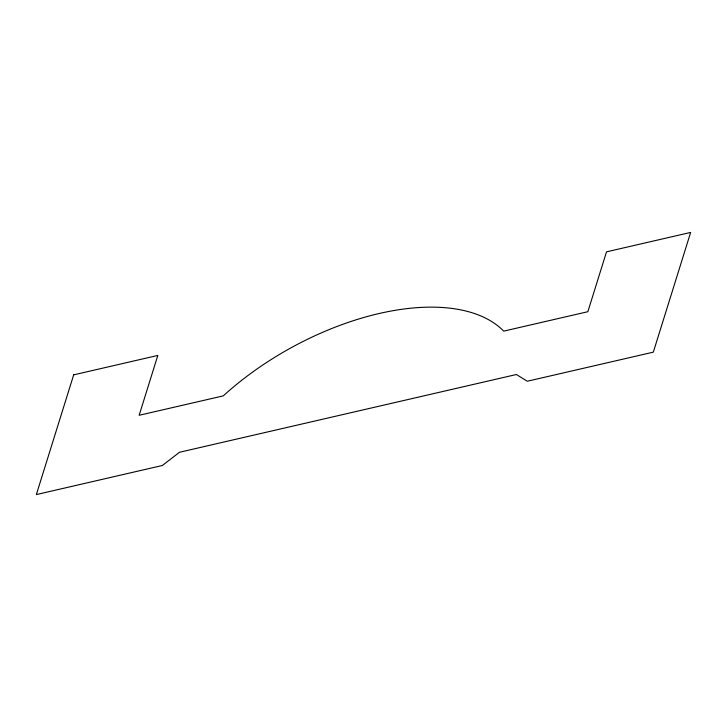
<?xml version="1.0" encoding="UTF-8"?>
<svg xmlns="http://www.w3.org/2000/svg" width="727" height="727" viewBox="0 0 727 727"><rect width="100%" height="100%" fill="white"/><g stroke="black" fill="none" stroke-linecap="round" stroke-linejoin="round"><path stroke-width="1.09" d="M73.681 374.85L36.35 494.578L162.357 465.489L179.487 452.276L516.397 374.505L527.302 381.239L653.319 352.15L690.65 232.422L606.518 251.842L587.852 311.71L503.72 331.13A196.853 102.852 -28.9 0 0 223.28 395.87L139.148 415.29L157.814 355.43L73.681 374.85"/></g></svg>
